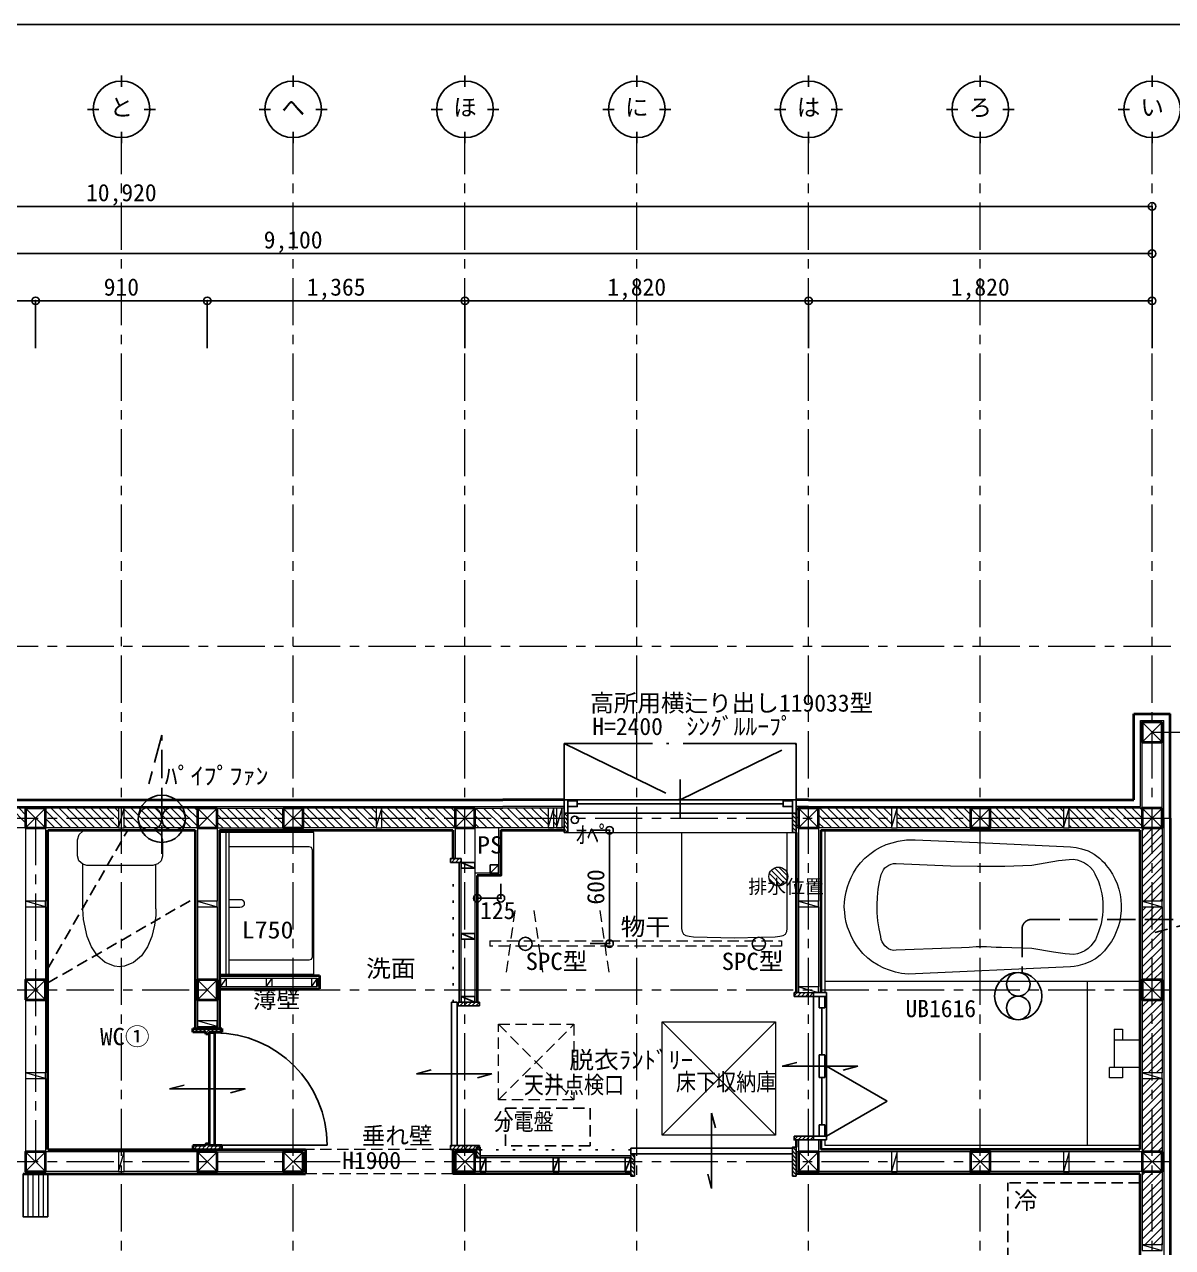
# Model space of a CAD drawing. Units: millimetres at full size, sheet at 1:50. Extents: x -21826 to 54909, y -26252 to 22610.
# Drawn here: x -665 to 5417, y 16132 to 22610 of the extents above; entities that cross this region are included whole.
import ezdxf
from ezdxf.enums import TextEntityAlignment as Align

# ---------------------------------------------------------------- set-up
doc = ezdxf.new("R2010")
doc.units = ezdxf.units.MM
doc.header["$LTSCALE"] = 50
doc.header["$PDMODE"] = 32
doc.header["$PDSIZE"] = 40
for name, pattern in [('CHAIN1', [8, 5, -1, 1, -1]), ('DASHED1', [1.8, 1.2, -0.6]), ('DASHED3', [4, 3, -1]), ('DOTTED', [1.75, 0.25, -1.5]), ('LONG_DASHED_DOTTED', [15.25, 12, -1.5, 0.25, -1.5])]:
    doc.linetypes.add(name, pattern=pattern)
for name, color, linetype, lineweight in [('3-1_通り芯・通り番号', 7, 'Continuous', 25), ('3-2_柱(黄)', 4, 'Continuous', 9), ('3-3_仕上線(黄)', 3, 'Continuous', 40), ('3-4_下地・間柱(水色)', 4, 'Continuous', 9), ('3-5_サッシ・室内建具', 7, 'Continuous', 25), ('3-6_住宅設備・造作', 4, 'Continuous', 9), ('3-7_家具点線', 7, 'DASHED1', 25), ('3-8_ハッチング', 4, 'Continuous', 9), ('3-9_建築設備', 5, 'Continuous', 25), ('3-A_文字', 7, 'Continuous', 25), ('3-B_特記事項', 6, 'Continuous', 25), ('3-F_寸法・方位', 7, 'Continuous', 25), ('F-F_図面枠（共通）', 7, 'Continuous', 25)]:
    doc.layers.add(name, color=color, linetype=linetype, lineweight=lineweight)
doc.styles.add('ＭＳ ゴシック', font='')
doc.styles.get('ＭＳ ゴシック').set_extended_font_data('MS Gothic')

msp = doc.modelspace()

# ---------------------------------------------------------------- linework, layer by layer
at = {"layer": '3-1_通り芯・通り番号'}
for p, q in [((-151.26, 22340.74), (-151.26, 22280.74)), ((758.74, 22340.74), (758.74, 22280.74)), ((1668.74, 22340.74), (1668.74, 22280.74)), ((2578.74, 22340.74), (2578.74, 22280.74)), ((3488.74, 22340.74), (3488.74, 22280.74)), ((4398.74, 22340.74), (4398.74, 22280.74)), ((5308.74, 22340.74), (5308.74, 22280.74)), ((-331.26, 22160.74), (-271.26, 22160.74)), ((-31.26, 22160.74), (28.74, 22160.74)), ((578.74, 22160.74), (638.74, 22160.74)), ((878.74, 22160.74), (938.74, 22160.74)), ((1488.74, 22160.74), (1548.74, 22160.74)), ((1788.74, 22160.74), (1848.74, 22160.74)), ((2398.74, 22160.74), (2458.74, 22160.74)), ((2698.74, 22160.74), (2758.74, 22160.74)), ((3308.74, 22160.74), (3368.74, 22160.74)), ((3608.74, 22160.74), (3668.74, 22160.74)), ((4218.74, 22160.74), (4278.74, 22160.74)), ((4518.74, 22160.74), (4578.74, 22160.74)), ((5128.74, 22160.74), (5188.74, 22160.74)), ((-151.26, 22040.74), (-151.26, 21980.74)), ((758.74, 22040.74), (758.74, 21980.74)), ((1668.74, 22040.74), (1668.74, 21980.74)), ((2578.74, 22040.74), (2578.74, 21980.74)), ((3488.74, 22040.74), (3488.74, 21980.74)), ((4398.74, 22040.74), (4398.74, 21980.74)), ((5308.74, 22040.74), (5308.74, 21980.74))]:
    msp.add_line(p, q, dxfattribs=at)
at = {"layer": '3-1_通り芯・通り番号', "color": 1, "linetype": 'CHAIN1', "lineweight": 18}
for p, q in [((-151.26, 10217.22), (-151.26, 22010.74)), ((758.74, 10217.22), (758.74, 22010.74)), ((1668.74, 10217.22), (1668.74, 22010.74)), ((2578.74, 10217.22), (2578.74, 22010.74)), ((3488.74, 10217.22), (3488.74, 22010.74)), ((4398.74, 10217.22), (4398.74, 22010.74)), ((5308.74, 10217.22), (5308.74, 22010.74)), ((-7242.18, 19317.22), (7013.44, 19317.22)), ((5308.74, 18862.22), (6392.61, 18862.22)), ((-7242.18, 18407.22), (7013.44, 18407.22)), ((-606.26, 18407.22), (-606.26, 16587.22)), ((-7242.18, 17497.22), (7013.44, 17497.22)), ((-7242.18, 16587.22), (7013.44, 16587.22))]:
    msp.add_line(p, q, dxfattribs=at)
at = {"layer": '3-1_通り芯・通り番号'}
for centre in [(-151.26, 22160.74), (758.74, 22160.74), (1668.74, 22160.74), (2578.74, 22160.74), (3488.74, 22160.74), (4398.74, 22160.74), (5308.74, 22160.74)]:
    msp.add_circle(centre, 150, dxfattribs=at)
at = {"layer": '3-2_柱(黄)'}
for p, q in [((5361.24, 18914.72), (5256.24, 18809.72)), ((5361.24, 18809.72), (5256.24, 18914.72)), ((-553.76, 18459.72), (-658.76, 18354.72)), ((-553.76, 18354.72), (-658.76, 18459.72)), ((356.24, 18459.72), (251.24, 18354.72)), ((356.24, 18354.72), (251.24, 18459.72)), ((706.24, 18459.72), (811.24, 18354.72)), ((811.24, 18459.72), (706.24, 18354.72)), ((1721.24, 18354.72), (1616.24, 18459.72)), ((1721.24, 18459.72), (1616.24, 18354.72)), ((3541.24, 18354.72), (3436.24, 18459.72)), ((3541.24, 18459.72), (3436.24, 18354.72)), ((4451.24, 18459.72), (4346.24, 18354.72)), ((4346.24, 18459.72), (4451.24, 18354.72)), ((5361.24, 18459.72), (5256.24, 18354.72)), ((5361.24, 18354.72), (5256.24, 18459.72)), ((-658.76, 17444.72), (-553.76, 17549.72)), ((-658.76, 17549.72), (-553.76, 17444.72)), ((356.24, 17549.72), (251.24, 17444.72)), ((356.24, 17444.72), (251.24, 17549.72)), ((5361.24, 17444.72), (5256.24, 17549.72)), ((5361.24, 17549.72), (5256.24, 17444.72)), ((-553.76, 16639.72), (-658.76, 16534.72)), ((-553.76, 16534.72), (-658.76, 16639.72)), ((356.24, 16534.72), (251.24, 16639.72)), ((356.24, 16639.72), (251.24, 16534.72)), ((811.24, 16534.72), (706.24, 16639.72)), ((811.24, 16639.72), (706.24, 16534.72)), ((1721.24, 16534.72), (1616.24, 16639.72)), ((1721.24, 16639.72), (1616.24, 16534.72)), ((3541.24, 16639.72), (3436.24, 16534.72)), ((3541.24, 16534.72), (3436.24, 16639.72)), ((4451.24, 16534.72), (4346.24, 16639.72)), ((4346.24, 16534.72), (4451.24, 16639.72)), ((5361.24, 16534.72), (5256.24, 16639.72)), ((5361.24, 16639.72), (5256.24, 16534.72))]:
    msp.add_line(p, q, dxfattribs=at)
at = {"layer": '3-2_柱(黄)', "color": 3, "lineweight": 40}
for points in [[(5361.24, 18914.72), (5256.24, 18914.72), (5256.24, 18809.72), (5361.24, 18809.72)], [(-553.76, 18459.72), (-658.76, 18459.72), (-658.76, 18354.72), (-553.76, 18354.72)], [(356.24, 18459.72), (251.24, 18459.72), (251.24, 18354.72), (356.24, 18354.72)], [(706.24, 18459.72), (706.24, 18354.72), (811.24, 18354.72), (811.24, 18459.72)], [(1721.24, 18459.72), (1616.24, 18459.72), (1616.24, 18354.72), (1721.24, 18354.72)], [(3541.24, 18459.72), (3436.24, 18459.72), (3436.24, 18354.72), (3541.24, 18354.72)], [(4346.24, 18459.72), (4346.24, 18354.72), (4451.24, 18354.72), (4451.24, 18459.72)], [(5361.24, 18459.72), (5256.24, 18459.72), (5256.24, 18354.72), (5361.24, 18354.72)], [(-658.76, 17444.72), (-553.76, 17444.72), (-553.76, 17549.72), (-658.76, 17549.72)], [(356.24, 17549.72), (251.24, 17549.72), (251.24, 17444.72), (356.24, 17444.72)], [(5361.24, 17549.72), (5256.24, 17549.72), (5256.24, 17444.72), (5361.24, 17444.72)], [(-553.76, 16639.72), (-658.76, 16639.72), (-658.76, 16534.72), (-553.76, 16534.72)], [(356.24, 16639.72), (251.24, 16639.72), (251.24, 16534.72), (356.24, 16534.72)], [(811.24, 16639.72), (706.24, 16639.72), (706.24, 16534.72), (811.24, 16534.72)], [(1721.24, 16639.72), (1616.24, 16639.72), (1616.24, 16534.72), (1721.24, 16534.72)], [(3541.24, 16639.72), (3436.24, 16639.72), (3436.24, 16534.72), (3541.24, 16534.72)], [(4451.24, 16534.72), (4451.24, 16639.72), (4346.24, 16639.72), (4346.24, 16534.72)], [(5361.24, 16639.72), (5256.24, 16639.72), (5256.24, 16534.72), (5361.24, 16534.72)]]:
    msp.add_lwpolyline(points, close=True, dxfattribs=at)
at = {"layer": '3-3_仕上線(黄)'}
for p, q in [((5212.24, 18503.72), (5212.24, 18958.72)), ((5212.24, 18958.72), (5405.24, 18958.72)), ((5405.24, 18407.22), (5405.24, 18958.72)), ((-1516.26, 18503.72), (-606.26, 18503.72)), ((-606.26, 18503.72), (303.74, 18503.72)), ((303.74, 18503.72), (758.74, 18503.72)), ((758.74, 18503.72), (1668.74, 18503.72)), ((1668.74, 18503.72), (1868.74, 18503.72)), ((2193.74, 18503.72), (1868.74, 18503.72)), ((3488.74, 18503.72), (3423.74, 18503.72)), ((3488.74, 18503.72), (4398.74, 18503.72)), ((4398.74, 18503.72), (5212.24, 18503.72)), ((5405.24, 18407.22), (5405.24, 17497.22)), ((-541.26, 17497.22), (-541.26, 18342.22)), ((-541.26, 18342.22), (238.74, 18342.22)), ((238.74, 18342.22), (238.74, 17497.22)), ((368.74, 18342.22), (758.74, 18342.22)), ((368.74, 18342.22), (368.74, 17292.22)), ((758.74, 18342.22), (1603.74, 18342.22)), ((1603.74, 18342.22), (1603.74, 18207.22)), ((1858.74, 18342.22), (2193.74, 18342.22)), ((3553.74, 18342.22), (3553.74, 17482.22)), ((3553.74, 18342.22), (4398.74, 18342.22)), ((4398.74, 18342.22), (5243.74, 18342.22)), ((5243.74, 18342.22), (5243.74, 17497.22)), ((3423.74, 18330.22), (3423.74, 17482.22)), ((1603.74, 18247.22), (1603.74, 18192.32)), ((1733.74, 18102.22), (1733.74, 17432.22)), ((368.74, 17572.22), (898.74, 17572.22)), ((886.24, 17559.72), (886.24, 17514.72)), ((898.74, 17572.22), (898.74, 17502.22)), ((-541.26, 16652.22), (-541.26, 17497.22)), ((238.74, 17497.22), (238.74, 17292.22)), ((368.74, 17502.22), (898.74, 17502.22)), ((5243.74, 17497.22), (5243.74, 16652.22)), ((5405.24, 17497.22), (5405.24, 16587.22)), ((-541.26, 16652.22), (226.74, 16652.22)), ((380.74, 16652.22), (823.74, 16652.22)), ((823.74, 16652.22), (823.74, 16522.22)), ((1603.74, 16652.22), (1603.74, 16522.22)), ((1733.74, 16672.32), (1733.74, 16672.22)), ((3423.74, 16702.22), (3423.74, 16664.22)), ((3553.74, 16702.22), (3553.74, 16652.22)), ((4398.74, 16652.22), (3553.74, 16652.22)), ((5243.74, 16652.22), (4398.74, 16652.22)), ((5405.24, 16587.22), (5405.24, 15677.22)), ((-671.26, 16522.22), (303.74, 16522.22)), ((303.74, 16522.22), (823.74, 16522.22)), ((2546.74, 16522.22), (1603.74, 16522.22)), ((3488.74, 16522.22), (3423.74, 16522.22)), ((4398.74, 16522.22), (3488.74, 16522.22)), ((5243.74, 16522.22), (4398.74, 16522.22)), ((5243.74, 16522.22), (5243.74, 15677.22))]:
    msp.add_line(p, q, dxfattribs=at)
msp.add_lwpolyline([(1858.74, 18342.22), (1858.74, 18102.22), (1733.74, 18102.22)], dxfattribs=at)
at = {"layer": '3-4_下地・間柱(水色)'}
for p, q in [((5247.24, 18468.72), (5247.24, 18923.72)), ((5247.24, 18923.72), (5370.24, 18923.72)), ((5370.24, 18407.22), (5370.24, 18923.72)), ((5256.24, 18459.72), (5256.24, 18809.72)), ((5361.24, 18459.72), (5361.24, 18809.72)), ((-1516.26, 18468.72), (-606.26, 18468.72)), ((-606.26, 18468.72), (303.74, 18468.72)), ((303.74, 18468.72), (758.74, 18468.72)), ((758.74, 18468.72), (1668.74, 18468.72)), ((1668.74, 18468.72), (1868.74, 18468.72)), ((2193.74, 18468.72), (1868.74, 18468.72)), ((3488.74, 18468.72), (3423.74, 18468.72)), ((3488.74, 18468.72), (4398.74, 18468.72)), ((4398.74, 18468.72), (5247.24, 18468.72)), ((-658.76, 18459.72), (-1046.26, 18459.72)), ((-166.26, 18459.72), (-553.76, 18459.72)), ((-166.26, 18354.72), (-136.26, 18459.72)), ((251.24, 18459.72), (-136.26, 18459.72)), ((356.24, 18459.72), (706.24, 18459.72)), ((1198.74, 18459.72), (811.24, 18459.72)), ((1198.74, 18354.72), (1228.74, 18459.72)), ((1616.24, 18459.72), (1228.74, 18459.72)), ((1721.24, 18459.72), (1868.74, 18459.72)), ((2193.74, 18459.72), (1868.74, 18459.72)), ((2108.74, 18354.72), (2138.74, 18459.72)), ((2154.24, 18354.72), (2184.24, 18459.72)), ((3436.24, 18459.72), (3423.74, 18459.72)), ((3928.74, 18459.72), (3541.24, 18459.72)), ((3928.74, 18354.72), (3958.74, 18459.72)), ((4346.24, 18459.72), (3958.74, 18459.72)), ((4838.74, 18459.72), (4451.24, 18459.72)), ((4838.74, 18354.72), (4868.74, 18459.72)), ((5256.24, 18459.72), (4868.74, 18459.72)), ((5370.24, 18407.22), (5370.24, 17497.22)), ((-658.76, 18354.72), (-1046.26, 18354.72)), ((-658.76, 18354.72), (-658.76, 17967.22)), ((-553.76, 18354.72), (-553.76, 17967.22)), ((-166.26, 18354.72), (-553.76, 18354.72)), ((251.24, 18354.72), (-136.26, 18354.72)), ((251.24, 18354.72), (251.24, 17967.22)), ((356.24, 18354.72), (356.24, 17967.22)), ((356.24, 18354.72), (706.24, 18354.72)), ((1198.74, 18354.72), (811.24, 18354.72)), ((1616.24, 18354.72), (1228.74, 18354.72)), ((1616.24, 18354.72), (1616.24, 18192.22)), ((1721.24, 18354.72), (1721.24, 18172.22)), ((2053.74, 18354.72), (1721.24, 18354.72)), ((3436.24, 18354.72), (3423.74, 18354.72)), ((3436.24, 18354.72), (3436.24, 17967.22)), ((3541.24, 18354.72), (3541.24, 17967.22)), ((3928.74, 18354.72), (3541.24, 18354.72)), ((4346.24, 18354.72), (3958.74, 18354.72)), ((4838.74, 18354.72), (4451.24, 18354.72)), ((5256.24, 18354.72), (4868.74, 18354.72)), ((5256.24, 18354.72), (5256.24, 17967.22)), ((5361.24, 18354.72), (5361.24, 17967.22)), ((1616.24, 18194.72), (1616.24, 18192.32)), ((1647.74, 17432.22), (1647.74, 18172.22)), ((1721.24, 18142.22), (1721.24, 17794.72)), ((1846.24, 18159.72), (1801.24, 18114.72)), ((3374.14, 18076.27), (3307.72, 18142.69)), ((3378.73, 18099.96), (3331.42, 18147.28)), ((3316.73, 18048.82), (3280.28, 18085.28)), ((3344.1, 18049.74), (3281.2, 18112.64)), ((3362.09, 18060.04), (3291.49, 18130.63)), ((-553.76, 17937.22), (-658.76, 17967.22)), ((251.24, 17967.22), (356.24, 17937.22)), ((3436.24, 17967.22), (3541.24, 17937.22)), ((5256.24, 17967.22), (5361.24, 17937.22)), ((-658.76, 17937.22), (-658.76, 17549.72)), ((-553.76, 17937.22), (-553.76, 17549.72)), ((251.24, 17937.22), (251.24, 17549.72)), ((356.24, 17937.22), (356.24, 17549.72)), ((3436.24, 17937.22), (3436.24, 17512.22)), ((3541.24, 17937.22), (3541.24, 17512.22)), ((5256.24, 17937.22), (5256.24, 17549.72)), ((5361.24, 17937.22), (5361.24, 17549.72)), ((1721.24, 17764.72), (1721.24, 17462.22)), ((368.74, 17559.72), (886.24, 17559.72)), ((373.09, 17559.72), (373.09, 17514.72)), ((403.09, 17559.72), (373.09, 17514.72)), ((403.09, 17559.72), (403.09, 17514.72)), ((615.69, 17559.72), (615.69, 17514.72)), ((645.69, 17559.72), (615.69, 17514.72)), ((645.69, 17559.72), (645.69, 17514.72)), ((856.24, 17559.72), (856.24, 17514.72)), ((886.24, 17559.72), (856.24, 17514.72)), ((368.74, 17514.72), (886.24, 17514.72)), ((3436.24, 17512.22), (3541.24, 17482.22)), ((5370.24, 17497.22), (5370.24, 16587.22)), ((-658.76, 17444.72), (-658.76, 17057.22)), ((-553.76, 17444.72), (-553.76, 17057.22)), ((251.24, 17444.72), (251.24, 17292.22)), ((356.24, 17444.72), (356.24, 17292.22)), ((5256.24, 17444.72), (5256.24, 17057.22)), ((5361.24, 17444.72), (5361.24, 17057.22)), ((356.24, 17302.22), (251.24, 17332.22)), ((-553.76, 17027.22), (-658.76, 17057.22)), ((5256.24, 17057.22), (5361.24, 17027.22)), ((-658.76, 17027.22), (-658.76, 16639.72)), ((-553.76, 17027.22), (-553.76, 16639.72)), ((5256.24, 17027.22), (5256.24, 16639.72)), ((5361.24, 17027.22), (5361.24, 16639.72)), ((1616.24, 16652.22), (1616.24, 16639.72)), ((1721.24, 16672.32), (1721.24, 16672.22)), ((1721.24, 16652.22), (1721.24, 16639.72)), ((3436.24, 16702.22), (3436.24, 16639.72)), ((3541.24, 16702.22), (3541.24, 16639.72)), ((-166.26, 16639.72), (-553.76, 16639.72)), ((-166.26, 16534.72), (-136.26, 16639.72)), ((251.24, 16639.72), (-136.26, 16639.72)), ((356.24, 16639.72), (706.24, 16639.72)), ((1729.64, 16639.72), (1721.24, 16639.72)), ((2546.74, 16608.22), (1749.74, 16608.22)), ((3436.24, 16639.72), (3423.74, 16639.72)), ((3928.74, 16639.72), (3541.24, 16639.72)), ((3958.74, 16639.72), (3928.74, 16534.72)), ((4346.24, 16639.72), (3958.74, 16639.72)), ((4838.74, 16639.72), (4451.24, 16639.72)), ((4868.74, 16639.72), (4838.74, 16534.72)), ((5256.24, 16639.72), (4868.74, 16639.72)), ((5370.24, 16587.22), (5370.24, 15677.22)), ((-166.26, 16534.72), (-553.76, 16534.72)), ((-541.26, 16294.72), (-541.26, 16522.22)), ((251.24, 16534.72), (-136.26, 16534.72)), ((356.24, 16534.72), (706.24, 16534.72)), ((1749.74, 16534.72), (1721.24, 16534.72)), ((2135.74, 16534.72), (1779.74, 16534.72)), ((2516.74, 16534.72), (2165.74, 16534.72)), ((3436.24, 16534.72), (3423.74, 16534.72)), ((3928.74, 16534.72), (3541.24, 16534.72)), ((4346.24, 16534.72), (3958.74, 16534.72)), ((4838.74, 16534.72), (4451.24, 16534.72)), ((5256.24, 16534.72), (4868.74, 16534.72)), ((5256.24, 16534.72), (5256.24, 16147.22)), ((5361.24, 16534.72), (5361.24, 16147.22)), ((5256.24, 16147.22), (5361.24, 16117.22))]:
    msp.add_line(p, q, dxfattribs=at)
at = {"layer": '3-4_下地・間柱(水色)', "color": 2}
for p, q in [((251.24, 16672.32), (251.24, 16672.22)), ((356.24, 16672.32), (356.24, 16672.22))]:
    msp.add_line(p, q, dxfattribs=at)
at = {"layer": '3-4_下地・間柱(水色)', "linetype": 'DASHED1'}
for p, q in [((1591.74, 16652.22), (823.74, 16652.22)), ((1603.74, 16522.22), (823.74, 16522.22))]:
    msp.add_line(p, q, dxfattribs=at)
at = {"layer": '3-4_下地・間柱(水色)'}
for points in [[(-166.26, 18459.72), (-166.26, 18354.72), (-136.26, 18354.72), (-136.26, 18459.72)], [(1198.74, 18459.72), (1198.74, 18354.72), (1228.74, 18354.72), (1228.74, 18459.72)], [(2108.74, 18459.72), (2108.74, 18354.72), (2138.74, 18354.72), (2138.74, 18459.72)], [(2154.24, 18459.72), (2154.24, 18354.72), (2184.24, 18354.72), (2184.24, 18459.72)], [(3928.74, 18459.72), (3928.74, 18354.72), (3958.74, 18354.72), (3958.74, 18459.72)], [(4838.74, 18459.72), (4838.74, 18354.72), (4868.74, 18354.72), (4868.74, 18459.72)], [(-658.76, 17937.22), (-553.76, 17937.22), (-553.76, 17967.22), (-658.76, 17967.22)], [(356.24, 17967.22), (251.24, 17967.22), (251.24, 17937.22), (356.24, 17937.22)], [(3541.24, 17967.22), (3436.24, 17967.22), (3436.24, 17937.22), (3541.24, 17937.22)], [(5361.24, 17967.22), (5256.24, 17967.22), (5256.24, 17937.22), (5361.24, 17937.22)], [(3541.24, 17512.22), (3436.24, 17512.22), (3436.24, 17482.22), (3541.24, 17482.22)], [(251.24, 17302.22), (356.24, 17302.22), (356.24, 17332.22), (251.24, 17332.22)], [(-658.76, 17027.22), (-553.76, 17027.22), (-553.76, 17057.22), (-658.76, 17057.22)], [(5361.24, 17057.22), (5256.24, 17057.22), (5256.24, 17027.22), (5361.24, 17027.22)], [(-166.26, 16639.72), (-166.26, 16534.72), (-136.26, 16534.72), (-136.26, 16639.72)], [(3958.74, 16534.72), (3958.74, 16639.72), (3928.74, 16639.72), (3928.74, 16534.72)], [(4868.74, 16534.72), (4868.74, 16639.72), (4838.74, 16639.72), (4838.74, 16534.72)], [(5361.24, 16147.22), (5256.24, 16147.22), (5256.24, 16117.22), (5361.24, 16117.22)]]:
    msp.add_lwpolyline(points, close=True, dxfattribs=at)
msp.add_circle((3328.8, 18097.35), 50, dxfattribs=at)
at = {"layer": '3-5_サッシ・室内建具', "linetype": 'LONG_DASHED_DOTTED'}
for p, q in [((2193.74, 18802.62), (2193.74, 18502.72)), ((3423.74, 18802.62), (2193.74, 18802.62)), ((3423.74, 18802.62), (3423.74, 18503.72)), ((2808.79, 18611.15), (2808.79, 18403.33))]:
    msp.add_line(p, q, dxfattribs=at)
at = {"layer": '3-5_サッシ・室内建具'}
for p, q in [((2193.74, 18503.72), (2193.74, 18494.72)), ((2213.74, 18502.72), (2193.74, 18502.72)), ((2193.74, 18330.22), (2193.74, 18502.72)), ((2193.74, 18502.72), (3403.74, 18502.72)), ((2213.74, 18330.22), (2213.74, 18502.72)), ((2263.74, 18482.72), (3353.74, 18482.72)), ((3353.74, 18497.72), (3403.74, 18497.72)), ((3403.74, 18502.72), (3423.74, 18502.72)), ((3403.74, 18330.22), (3403.74, 18502.72)), ((3423.74, 18503.72), (3423.74, 18494.72)), ((3423.74, 18503.72), (3423.74, 18432.72)), ((3423.74, 18330.22), (3423.74, 18502.72)), ((2213.74, 18432.72), (2193.74, 18432.72)), ((2193.74, 18432.72), (3403.74, 18432.72)), ((2193.74, 18412.73), (2213.74, 18392.73)), ((2194.96, 18432.72), (2213.74, 18413.94)), ((3403.74, 18432.72), (3423.74, 18432.72)), ((3423.74, 18432.72), (3403.74, 18432.72)), ((3403.74, 18432.72), (3403.74, 18342.22)), ((3403.74, 18420.38), (3423.74, 18400.38)), ((3403.74, 18399.16), (3423.74, 18379.16)), ((3412.61, 18432.72), (3423.74, 18421.59)), ((2193.74, 18391.52), (2213.74, 18371.52)), ((2193.74, 18370.3), (2213.74, 18350.3)), ((2193.74, 18349.09), (2212.61, 18330.22)), ((3403.74, 18377.95), (3423.74, 18357.95)), ((3403.74, 18356.74), (3423.74, 18336.74)), ((3403.74, 18335.52), (3409.04, 18330.22)), ((2193.74, 18330.22), (2213.74, 18330.22)), ((3403.74, 18330.22), (3423.74, 18330.22)), ((1591.74, 18187.97), (1595.99, 18192.22)), ((1597.2, 18172.22), (1617.2, 18192.22)), ((1618.42, 18172.22), (1638.42, 18192.22)), ((1637.74, 17432.22), (1637.74, 18172.22)), ((1639.63, 18172.22), (1647.74, 18180.33)), ((1647.74, 18172.22), (1647.74, 18142.22)), ((1721.24, 18172.22), (1647.74, 18172.22)), ((1647.74, 18172.22), (1721.24, 18142.22)), ((1647.74, 18142.22), (1721.24, 18142.22)), ((1721.24, 18142.22), (1721.24, 18172.22)), ((1721.24, 17794.72), (1647.74, 17794.72)), ((1647.74, 17794.72), (1721.24, 17764.72)), ((1721.24, 17764.72), (1721.24, 17794.72)), ((1596.74, 17432.22), (1626.74, 17432.22)), ((1596.74, 16672.22), (1596.74, 17432.22)), ((1626.74, 17432.22), (1626.74, 16672.22)), ((1745.74, 17432.22), (1631.74, 17432.22)), ((1631.74, 17424.3), (1639.66, 17432.22)), ((1640.88, 17412.22), (1660.88, 17432.22)), ((1647.74, 17462.22), (1721.24, 17432.22)), ((1662.09, 17412.22), (1682.09, 17432.22)), ((1683.3, 17412.22), (1703.3, 17432.22)), ((1704.52, 17412.22), (1724.52, 17432.22)), ((1725.73, 17412.22), (1745.73, 17432.22)), ((1745.74, 17412.22), (1745.74, 17432.22)), ((3411.74, 17462.22), (3411.74, 17482.22)), ((3411.74, 17482.22), (3436.24, 17482.22)), ((3411.74, 17465.81), (3428.16, 17482.22)), ((3584.24, 17462.22), (3411.74, 17462.22)), ((3429.37, 17462.22), (3449.37, 17482.22)), ((3450.58, 17462.22), (3470.58, 17482.22)), ((3471.8, 17462.22), (3491.8, 17482.22)), ((3493.01, 17462.22), (3513.01, 17482.22)), ((3514.22, 17462.22), (3514.24, 17462.24)), ((3514.24, 17482.22), (3514.24, 17462.22)), ((3514.24, 16722.22), (3514.24, 17462.22)), ((3553.74, 17482.22), (3541.24, 17482.22)), ((3541.24, 17482.22), (3584.24, 17482.22)), ((3544.24, 17402.22), (3544.24, 17462.22)), ((3574.24, 17462.22), (3574.24, 17402.22)), ((3584.24, 17462.22), (3584.24, 17482.22)), ((3584.24, 16722.22), (3584.24, 17462.22)), ((3574.24, 17402.22), (3544.24, 17402.22)), ((3559.24, 17152.22), (3559.24, 17402.22)), ((3349.24, 17092.22), (3426.52, 17112.93)), ((3544.24, 17032.22), (3544.24, 17152.22)), ((3544.24, 17152.22), (3574.24, 17152.22)), ((3574.24, 17152.22), (3574.24, 17032.22)), ((1411.74, 17052.22), (1489.02, 17072.93)), ((1411.74, 17052.22), (1811.74, 17052.22)), ((1811.74, 17052.22), (1734.47, 17031.52)), ((3749.24, 17092.22), (3349.24, 17092.22)), ((3544.24, 17092.22), (3574.24, 17092.22)), ((3584.34, 17092.22), (3904.77, 16907.22)), ((3749.24, 17092.22), (3671.97, 17071.52)), ((103.74, 16972.22), (181.02, 16992.93)), ((3574.24, 17032.22), (3544.24, 17032.22)), ((3559.24, 16782.22), (3559.24, 17032.22)), ((2975.24, 16844.22), (2975.24, 16444.22)), ((2975.24, 16844.22), (2995.95, 16766.95)), ((3584.34, 16722.22), (3904.77, 16907.22)), ((3544.24, 16722.22), (3544.24, 16782.22)), ((3411.74, 16722.22), (3584.24, 16722.22)), ((3411.83, 16702.22), (3431.83, 16722.22)), ((3433.05, 16702.22), (3453.05, 16722.22)), ((3454.26, 16702.22), (3474.26, 16722.22)), ((3475.47, 16702.22), (3495.47, 16722.22)), ((3496.69, 16702.22), (3514.24, 16719.78)), ((3514.24, 16722.22), (3514.24, 16702.22)), ((3584.24, 16722.22), (3584.24, 16702.22)), ((344.24, 16675.22), (938.24, 16675.22)), ((1591.74, 16663.05), (1600.91, 16672.22)), ((1602.13, 16652.22), (1622.13, 16672.22)), ((1623.34, 16652.22), (1643.34, 16672.22)), ((1644.55, 16652.22), (1664.55, 16672.22)), ((1665.77, 16652.22), (1685.77, 16672.22)), ((1686.98, 16652.22), (1706.98, 16672.22)), ((1708.19, 16652.22), (1728.19, 16672.22)), ((1729.41, 16652.22), (1745.74, 16668.56)), ((1749.74, 16664.22), (1729.74, 16664.22)), ((1749.74, 16643.32), (1729.74, 16663.32)), ((1745.74, 16652.22), (1745.74, 16672.22)), ((2546.74, 16659.22), (2546.74, 16629.22)), ((3403.74, 16659.22), (2546.74, 16659.22)), ((3423.74, 16645.17), (3404.69, 16664.22)), ((3423.74, 16664.22), (3423.74, 16510.22)), ((3553.74, 16702.22), (3541.24, 16702.22)), ((1749.74, 16622.11), (1729.74, 16642.11)), ((1742.42, 16608.22), (1729.74, 16620.9)), ((2546.74, 16618.22), (1749.74, 16618.22)), ((1749.74, 16608.22), (1779.74, 16608.22)), ((1749.74, 16534.72), (1749.74, 16608.22)), ((1779.74, 16608.22), (1749.74, 16534.72)), ((1779.74, 16608.22), (1779.74, 16534.72)), ((2135.74, 16608.22), (2165.74, 16608.22)), ((2135.74, 16534.72), (2135.74, 16608.22)), ((2165.74, 16608.22), (2135.74, 16534.72)), ((2165.74, 16608.22), (2165.74, 16534.72)), ((2546.74, 16608.22), (2516.74, 16534.72)), ((2546.74, 16629.22), (3403.74, 16629.22)), ((2546.74, 16510.22), (2546.74, 16624.22)), ((2566.74, 16590), (2546.74, 16610)), ((2566.74, 16568.78), (2546.74, 16588.78)), ((2566.74, 16611.21), (2553.73, 16624.22)), ((3423.74, 16623.95), (3403.74, 16643.95)), ((3423.74, 16602.74), (3403.74, 16622.74)), ((3423.74, 16581.53), (3403.74, 16601.53)), ((1779.74, 16534.72), (1749.74, 16534.72)), ((2165.74, 16534.72), (2135.74, 16534.72)), ((2566.74, 16547.57), (2546.74, 16567.57)), ((2566.74, 16526.36), (2546.74, 16546.36)), ((2561.66, 16510.22), (2546.74, 16525.15)), ((2975.24, 16444.22), (2954.54, 16521.5)), ((3423.74, 16560.31), (3403.74, 16580.31)), ((3423.74, 16539.1), (3403.74, 16559.1)), ((3423.74, 16517.89), (3403.74, 16537.89)), ((2566.74, 16510.22), (2546.74, 16510.22)), ((3410.19, 16510.22), (3403.74, 16516.67)), ((3423.74, 16510.22), (3403.74, 16510.22))]:
    msp.add_line(p, q, dxfattribs=at)
at = {"layer": '3-5_サッシ・室内建具', "color": 4, "lineweight": 9}
for p, q in [((2213.74, 18330.22), (3423.74, 18330.22)), ((226.74, 17283.97), (234.99, 17292.22)), ((236.2, 17272.22), (256.2, 17292.22)), ((257.42, 17272.22), (277.42, 17292.22)), ((278.63, 17272.22), (298.63, 17292.22)), ((296.24, 17268.62), (319.84, 17292.22)), ((311.06, 17262.22), (311.24, 17262.41)), ((321.06, 17272.22), (341.06, 17292.22)), ((342.27, 17272.22), (362.27, 17292.22)), ((363.48, 17272.22), (380.74, 17289.48)), ((226.74, 16668.79), (230.17, 16672.22)), ((231.39, 16652.22), (251.39, 16672.22)), ((252.6, 16652.22), (272.6, 16672.22)), ((273.81, 16652.22), (293.81, 16672.22)), ((295.03, 16652.22), (315.03, 16672.22)), ((296.24, 16674.65), (303.81, 16682.22)), ((316.24, 16652.22), (336.24, 16672.22)), ((337.45, 16652.22), (357.45, 16672.22)), ((358.67, 16652.22), (378.67, 16672.22)), ((379.88, 16652.22), (380.74, 16653.08))]:
    msp.add_line(p, q, dxfattribs=at)
at = {"layer": '3-5_サッシ・室内建具', "linetype": 'DOTTED'}
for p, q in [((1606.74, 17432.22), (1606.74, 18132.22)), ((2546.74, 16649.22), (1749.74, 16649.22))]:
    msp.add_line(p, q, dxfattribs=at)
at = {"layer": '3-5_サッシ・室内建具', "color": 3, "lineweight": 40}
for p, q in [((226.74, 17272.22), (226.74, 17292.22)), ((226.74, 17292.22), (380.74, 17292.22)), ((296.24, 17272.22), (226.74, 17272.22)), ((296.24, 17262.22), (296.24, 17272.22)), ((380.74, 17272.22), (311.24, 17272.22)), ((380.74, 17292.22), (380.74, 17272.22)), ((296.24, 16672.22), (226.74, 16672.22)), ((226.74, 16672.22), (226.74, 16652.22)), ((311.24, 16672.22), (311.24, 16682.22)), ((380.74, 16672.22), (311.24, 16672.22))]:
    msp.add_line(p, q, dxfattribs=at)
at = {"layer": '3-5_サッシ・室内建具', "color": 2, "lineweight": 9}
msp.add_line((314.24, 16675.22), (314.24, 17269.22), dxfattribs=at)
at = {"layer": '3-5_サッシ・室内建具', "linetype": 'LONG_DASHED_DOTTED'}
msp.add_lwpolyline([(2193.74, 18802.62), (2808.79, 18502.72), (3423.74, 18802.62)], dxfattribs=at)
at = {"layer": '3-5_サッシ・室内建具'}
for points in [[(2193.74, 18503.72), (2193.74, 18432.72), (2213.74, 18432.72), (2213.74, 18342.22)], [(2213.74, 18497.72), (2263.74, 18497.72), (2263.74, 18467.72), (2213.74, 18467.72)], [(3403.74, 18467.72), (3353.74, 18467.72), (3353.74, 18497.72)], [(1647.74, 17794.72), (1647.74, 17764.72), (1721.24, 17764.72)], [(1631.74, 17432.22), (1631.74, 17412.22), (1745.74, 17412.22)], [(1647.74, 17432.22), (1721.24, 17432.22), (1721.24, 17462.22)], [(1721.24, 17462.22), (1647.74, 17462.22), (1647.74, 17432.22)], [(103.74, 16972.22), (503.74, 16972.22), (426.47, 16951.52)], [(3544.24, 16782.22), (3574.24, 16782.22), (3574.24, 16722.22)], [(3584.24, 16702.22), (3411.74, 16702.22), (3411.74, 16722.22)], [(1745.74, 16672.22), (1591.74, 16672.22), (1591.74, 16652.22), (1745.74, 16652.22)], [(1729.74, 16664.22), (1729.74, 16608.22), (1749.74, 16608.22), (1749.74, 16664.22)], [(3403.74, 16510.22), (3403.74, 16664.22), (3423.74, 16664.22)], [(2546.74, 16608.22), (2546.74, 16534.72), (2516.74, 16534.72)], [(2516.74, 16534.72), (2516.74, 16608.22), (2546.74, 16608.22)], [(2546.74, 16624.22), (2566.74, 16624.22), (2566.74, 16510.22)]]:
    msp.add_lwpolyline(points, dxfattribs=at)
msp.add_lwpolyline([(1591.74, 18172.22), (1591.74, 18192.22), (1647.74, 18192.22), (1647.74, 18172.22)], close=True, dxfattribs=at)
at = {"layer": '3-5_サッシ・室内建具', "color": 3, "lineweight": 40}
for points in [[(311.24, 17272.22), (311.24, 17262.22), (296.24, 17262.22)], [(226.74, 16652.22), (380.74, 16652.22), (380.74, 16672.22)], [(311.24, 16682.22), (296.24, 16682.22), (296.24, 16672.22)]]:
    msp.add_lwpolyline(points, dxfattribs=at)
msp.add_lwpolyline([(314.24, 16675.22), (344.24, 16675.22), (344.24, 17269.22), (314.24, 17269.22)], close=True, dxfattribs=at)
at = {"layer": '3-5_サッシ・室内建具'}
msp.add_arc((344.24, 16675.22), 594, 0, 90, dxfattribs=at)
at = {"layer": '3-6_住宅設備・造作'}
for p, q in [((3574.24, 18342.22), (3574.24, 17482.22)), ((402.81, 17579.99), (402.81, 18329.99)), ((419.97, 17579.99), (419.97, 18329.99)), ((31.22, 17926.22), (31.22, 18160.22)), ((31.22, 17926.22), (30.43, 17891.22)), ((3574.24, 17542.22), (5243.74, 17542.22)), ((4964.24, 17542.22), (4964.24, 16672.22)), ((2714.1, 17327.9), (3314.1, 16727.9)), ((2714.1, 16727.9), (3314.1, 17327.9)), ((2714.1, 17327.9), (3314.1, 17327.9)), ((2714.1, 16727.9), (2714.1, 17327.9)), ((5108.24, 17289.22), (5151.24, 17289.22)), ((5108.24, 17289.22), (5108.24, 17086.22)), ((5108.24, 17233.22), (5243.74, 17233.22)), ((5151.24, 17289.22), (5151.24, 17233.22)), ((5243.74, 17086.22), (5082.24, 17086.22)), ((5151.24, 17086.22), (5151.24, 17030.22)), ((3574.24, 16702.22), (3574.24, 16672.22)), ((5243.74, 16672.22), (3574.24, 16672.22))]:
    msp.add_line(p, q, dxfattribs=at)
at = {"layer": '3-6_住宅設備・造作', "linetype": 'DASHED1'}
for p, q in [((1933.24, 17917.22), (1883.24, 17567.22)), ((2033.24, 17917.22), (2083.24, 17567.22)), ((2383.24, 17917.22), (2433.24, 17567.22)), ((1799.84, 17756.22), (1799.84, 17728.22)), ((1799.84, 17756.22), (3346, 17756.22)), ((3346, 17756.22), (3346, 17728.22)), ((3346, 17728.22), (1799.84, 17728.22)), ((1846.04, 16914.5), (2246.04, 17314.5)), ((1846.04, 17314.5), (2246.04, 17314.5)), ((2246.04, 17314.5), (2246.04, 16914.5))]:
    msp.add_line(p, q, dxfattribs=at)
at = {"layer": '3-6_住宅設備・造作'}
for points in [[(19.43, 18342.22), (38.43, 18336.22), (57.43, 18319.22), (65.43, 18292.22), (65.43, 18205.22), (58.43, 18180.22), (42.43, 18164.22), (31.43, 18160.22), (15.43, 18156.22), (-334.57, 18156.22), (-355.57, 18162.22), (-376.57, 18180.22), (-383.57, 18206.22), (-383.57, 18292.22), (-374.57, 18320.22), (-355.57, 18337.22), (-333.57, 18342.22)], [(367.47, 17579.99), (867.47, 17579.99), (867.47, 18329.99), (367.47, 18329.99)], [(2815.61, 18330.22), (2815.97, 17822.32), (2818.98, 17805.32), (2825.99, 17792.33), (2839, 17784.34), (2856, 17781.35), (2880, 17778.37), (3096, 17772.52), (3236, 17776.62), (3312, 17778.68), (3336, 17781.69), (3354, 17784.71), (3365.99, 17792.71), (3373.98, 17805.72), (3375.97, 17822.72), (3375.61, 18330.22)], [(3687.13, 18016.51), (3695.13, 18042.51), (3703.13, 18067.51), (3714.13, 18092.51), (3727.13, 18116.51), (3741.13, 18139.51), (3743.13, 18142.51), (3764.13, 18169.51), (3787.13, 18194.51), (3813.13, 18216.51), (3841.13, 18236.51), (3870.13, 18252.51), (3900.13, 18266.51), (3932.13, 18276.51), (3964.13, 18284.51), (4008.13, 18291.51), (4054.13, 18292.51), (4260.13, 18282.51), (4465.13, 18273.51), (4877.13, 18254.51), (4906.13, 18251.51), (4935.13, 18244.51), (4969.13, 18232.51), (5001.13, 18215.51), (5030.13, 18194.51), (5043.13, 18182.51), (5056.13, 18169.51), (5066.13, 18156.51), (5083.13, 18134.51), (5098.13, 18109.51), (5111.13, 18084.51), (5123.13, 18058.51), (5132.13, 18030.51), (5139.13, 18002.51), (5143.13, 17974.51), (5145.13, 17945.51)], [(419.97, 17656.15), (842.51, 17656.15), (855.18, 17659.49), (860.25, 17672.45), (860.25, 18237.52), (855.18, 18250.48), (842.51, 18253.82), (419.97, 18253.82)], [(30.43, 17891.22), (24.43, 17839.22), (10.43, 17780.22), (-13.57, 17725.22), (-45.57, 17677.22), (-86.57, 17641.22), (-135.57, 17622.22), (-161.57, 17619.22), (-187.57, 17622.22), (-236.57, 17641.22), (-277.57, 17677.22), (-309.57, 17725.22), (-333.57, 17780.22), (-352.57, 17869.22), (-355.57, 17926.22), (-355.57, 18162.22)], [(4671.13, 17715.51), (4620.13, 17717.51), (4566.13, 17719.51), (4511.13, 17720.51), (4483.13, 17721.51), (4456.13, 17722.51), (4432.13, 17724.51), (4404.13, 17725.51), (4377.13, 17724.51), (4340.13, 17721.51), (4298.13, 17719.51), (4241.13, 17718.51), (3952.13, 17706.51), (3938.13, 17705.51), (3925.13, 17708.51), (3913.13, 17713.51), (3903.13, 17721.51), (3893.13, 17730.51), (3885.13, 17740.51), (3878.13, 17751.51), (3873.13, 17763.51), (3871.13, 17779.51), (3862.13, 17820.51), (3856.13, 17862.51), (3852.13, 17904.51), (3852.13, 17946.51), (3854.13, 17988.51), (3858.13, 18029.51), (3865.13, 18068.51), (3874.13, 18107.51), (3885.13, 18132.51), (3893.13, 18142.51), (3903.13, 18150.51)], [(3903.13, 18150.51), (3914.13, 18157.51), (3926.13, 18162.51), (3939.13, 18165.51), (3953.13, 18166.51), (4241.13, 18154.51), (4384.13, 18151.51), (4528.13, 18152.51), (4671.13, 18157.51)], [(4671.13, 18157.51), (4813.13, 18182.51), (4870.13, 18187.51), (4891.13, 18188.51), (4912.13, 18185.51), (4931.13, 18179.51), (4950.13, 18170.51), (4967.13, 18159.51), (4983.13, 18145.51), (4996.13, 18129.51), (5006.13, 18111.51), (5024.13, 18070.51), (5031.13, 18048.51), (5037.13, 18027.51), (5042.13, 18005.51), (5045.13, 17982.51), (5047.13, 17960.51), (5048.13, 17937.51), (5048.13, 17914.51), (5046.13, 17892.51), (5043.13, 17869.51), (5038.13, 17847.51), (5032.13, 17825.51), (5025.13, 17804.51), (5008.13, 17762.51), (4997.13, 17745.51), (4984.13, 17729.51), (4969.13, 17715.51), (4952.13, 17703.51), (4933.13, 17694.51), (4912.95, 17687.07), (4893.52, 17684.82), (4847.32, 17687.07), (4785.92, 17696.93), (4671.13, 17715.51)], [(5145.13, 17945.51), (5145.13, 17916.51), (5142.13, 17887.51), (5137.13, 17859.51), (5129.13, 17831.51), (5119.13, 17804.51), (5107.13, 17778.51), (5093.13, 17753.51), (5081.13, 17736.51), (5057.13, 17704.51), (5033.13, 17680.51), (5008.13, 17661.51), (4982.13, 17646.51), (4953.13, 17634.51), (4915.13, 17623.51), (4896.13, 17620.51), (4876.13, 17618.51), (4017.13, 17580.51), (3981.13, 17584.51), (3949.13, 17591.51), (3917.13, 17600.51), (3887.13, 17612.51), (3857.13, 17627.51), (3828.13, 17645.51), (3802.13, 17665.51), (3777.13, 17689.51), (3762.13, 17706.51), (3755.13, 17715.51), (3742.13, 17732.51), (3728.13, 17755.51), (3716.13, 17778.51), (3705.13, 17803.51), (3695.13, 17828.51), (3688.13, 17854.51), (3683.13, 17881.51), (3680.13, 17908.51), (3678.13, 17935.51), (3679.13, 17962.51), (3682.13, 17989.51), (3687.13, 18016.51)], [(419.97, 17935.85), (475.93, 17935.85), (485.83, 17936.82), (491.86, 17939.5), (495.73, 17942.25), (499.84, 17947.88), (501.32, 17954.99), (499.84, 17962.1), (495.73, 17967.72), (491.86, 17970.47), (485.83, 17973.15), (475.93, 17974.12), (419.97, 17974.12)], [(3314.1, 17327.9), (3314.1, 16727.9), (2714.1, 16727.9)], [(5151.24, 17030.22), (5082.24, 17030.22), (5082.24, 17086.22)]]:
    msp.add_lwpolyline(points, dxfattribs=at)
at = {"layer": '3-6_住宅設備・造作', "linetype": 'DASHED1'}
msp.add_lwpolyline([(1846.04, 17314.5), (2246.04, 16914.5), (1846.04, 16914.5)], close=True, dxfattribs=at)
at = {"layer": '3-7_家具点線'}
for p in [(4544.24, 15800.22), (5243.74, 16475.22)]:
    msp.add_line(p, (4544.24, 16475.22), dxfattribs=at)
at = {"layer": '3-8_ハッチング'}
for p, q in [((-736.26, 18459.72), (-658.76, 18382.22)), ((-693.83, 18459.72), (-658.76, 18424.65)), ((-553.76, 18446.93), (-461.55, 18354.72)), ((-553.76, 18404.5), (-503.98, 18354.72)), ((-524.12, 18459.72), (-419.12, 18354.72)), ((-481.7, 18459.72), (-376.7, 18354.72)), ((-439.27, 18459.72), (-334.27, 18354.72)), ((-396.85, 18459.72), (-291.85, 18354.72)), ((-354.42, 18459.72), (-249.42, 18354.72)), ((-311.99, 18459.72), (-206.99, 18354.72)), ((-269.57, 18459.72), (-166.26, 18356.41)), ((-166.26, 18398.84), (-227.14, 18459.72)), ((-166.26, 18441.27), (-184.71, 18459.72)), ((-136.26, 18453.69), (-37.29, 18354.72)), ((-79.71, 18354.72), (-136.26, 18411.27)), ((-99.86, 18459.72), (5.14, 18354.72)), ((-57.43, 18459.72), (47.57, 18354.72)), ((-15.01, 18459.72), (89.99, 18354.72)), ((27.42, 18459.72), (132.42, 18354.72)), ((69.85, 18459.72), (174.85, 18354.72)), ((112.27, 18459.72), (217.27, 18354.72)), ((154.7, 18459.72), (251.24, 18363.18)), ((197.12, 18459.72), (251.24, 18405.6)), ((239.55, 18459.72), (251.24, 18448.03)), ((356.24, 18427.88), (429.4, 18354.72)), ((366.83, 18459.72), (471.83, 18354.72)), ((409.26, 18459.72), (514.26, 18354.72)), ((451.68, 18459.72), (556.68, 18354.72)), ((494.11, 18459.72), (599.11, 18354.72)), ((536.54, 18459.72), (641.54, 18354.72)), ((578.96, 18459.72), (683.96, 18354.72)), ((621.39, 18459.72), (706.24, 18374.87)), ((663.81, 18459.72), (706.24, 18417.3)), ((811.24, 18439.57), (896.09, 18354.72)), ((833.52, 18459.72), (938.52, 18354.72)), ((875.95, 18459.72), (980.95, 18354.72)), ((918.37, 18459.72), (1023.37, 18354.72)), ((960.8, 18459.72), (1065.8, 18354.72)), ((1003.23, 18459.72), (1108.23, 18354.72)), ((1045.65, 18459.72), (1150.65, 18354.72)), ((1088.08, 18459.72), (1193.08, 18354.72)), ((1198.74, 18391.49), (1130.51, 18459.72)), ((1198.74, 18433.91), (1172.93, 18459.72)), ((1228.74, 18446.34), (1320.36, 18354.72)), ((1277.93, 18354.72), (1228.74, 18403.91)), ((1257.78, 18459.72), (1362.78, 18354.72)), ((1300.21, 18459.72), (1405.21, 18354.72)), ((1342.64, 18459.72), (1447.64, 18354.72)), ((1385.06, 18459.72), (1490.06, 18354.72)), ((1427.49, 18459.72), (1532.49, 18354.72)), ((1469.92, 18459.72), (1574.92, 18354.72)), ((1512.34, 18459.72), (1616.24, 18355.82)), ((1554.77, 18459.72), (1616.24, 18398.25)), ((1597.2, 18459.72), (1616.24, 18440.68)), ((1721.24, 18420.53), (1787.05, 18354.72)), ((1724.47, 18459.72), (1829.47, 18354.72)), ((1766.9, 18459.72), (1868.74, 18357.88)), ((1809.33, 18459.72), (1868.74, 18400.31)), ((1851.75, 18459.72), (1868.74, 18442.73)), ((1868.74, 18442.73), (1956.75, 18354.72)), ((1868.74, 18400.31), (1914.33, 18354.72)), ((1894.18, 18459.72), (1999.18, 18354.72)), ((1936.61, 18459.72), (2041.61, 18354.72)), ((1979.03, 18459.72), (2084.03, 18354.72)), ((2021.46, 18459.72), (2108.74, 18372.44)), ((2063.89, 18459.72), (2108.74, 18414.87)), ((2106.31, 18459.72), (2108.74, 18457.29)), ((2138.74, 18427.29), (2154.24, 18411.79)), ((3423.74, 18457.51), (3436.24, 18445.01)), ((3423.74, 18415.09), (3436.24, 18402.59)), ((3541.24, 18424.86), (3611.38, 18354.72)), ((3548.81, 18459.72), (3653.81, 18354.72)), ((3591.24, 18459.72), (3696.24, 18354.72)), ((3633.66, 18459.72), (3738.66, 18354.72)), ((3676.09, 18459.72), (3781.09, 18354.72)), ((3718.52, 18459.72), (3823.52, 18354.72)), ((3760.94, 18459.72), (3865.94, 18354.72)), ((3803.37, 18459.72), (3908.37, 18354.72)), ((3845.8, 18459.72), (3928.74, 18376.78)), ((3928.74, 18419.2), (3888.22, 18459.72)), ((3958.74, 18431.63), (4035.65, 18354.72)), ((3973.07, 18459.72), (4078.07, 18354.72)), ((4015.5, 18459.72), (4120.5, 18354.72)), ((4057.93, 18459.72), (4162.93, 18354.72)), ((4100.35, 18459.72), (4205.35, 18354.72)), ((4142.78, 18459.72), (4247.78, 18354.72)), ((4185.21, 18459.72), (4290.21, 18354.72)), ((4227.63, 18459.72), (4332.63, 18354.72)), ((4270.06, 18459.72), (4346.24, 18383.54)), ((4312.49, 18459.72), (4346.24, 18425.97)), ((4451.24, 18448.25), (4544.77, 18354.72)), ((4451.24, 18405.82), (4502.34, 18354.72)), ((4482.19, 18459.72), (4587.19, 18354.72)), ((4524.62, 18459.72), (4629.62, 18354.72)), ((4567.04, 18459.72), (4672.04, 18354.72)), ((4609.47, 18459.72), (4714.47, 18354.72)), ((4651.9, 18459.72), (4756.9, 18354.72)), ((4694.32, 18459.72), (4799.32, 18354.72)), ((4736.75, 18459.72), (4838.74, 18357.73)), ((4838.74, 18400.16), (4779.18, 18459.72)), ((4838.74, 18442.58), (4821.6, 18459.72)), ((4868.74, 18455.01), (4969.03, 18354.72)), ((4926.6, 18354.72), (4868.74, 18412.58)), ((4906.46, 18459.72), (5011.46, 18354.72)), ((4948.88, 18459.72), (5053.88, 18354.72)), ((4991.31, 18459.72), (5096.31, 18354.72)), ((5033.73, 18459.72), (5138.73, 18354.72)), ((5076.16, 18459.72), (5181.16, 18354.72)), ((5118.59, 18459.72), (5223.59, 18354.72)), ((5161.01, 18459.72), (5256.24, 18364.49)), ((5203.44, 18459.72), (5256.24, 18406.92)), ((5245.87, 18459.72), (5256.24, 18449.35)), ((-658.76, 18354.72), (-1046.26, 18354.72)), ((-553.76, 18362.08), (-546.4, 18354.72)), ((-166.26, 18354.72), (-553.76, 18354.72)), ((-122.14, 18354.72), (-136.26, 18368.84)), ((251.24, 18354.72), (-136.26, 18354.72)), ((356.24, 18385.46), (386.98, 18354.72)), ((356.24, 18354.72), (706.24, 18354.72)), ((811.24, 18397.15), (853.67, 18354.72)), ((1198.74, 18354.72), (811.24, 18354.72)), ((1616.24, 18354.72), (1228.74, 18354.72)), ((1721.24, 18378.1), (1744.62, 18354.72)), ((1846.24, 18354.72), (1846.24, 18114.72)), ((2193.74, 18354.72), (1868.74, 18354.72)), ((2138.74, 18384.87), (2154.24, 18369.36)), ((2191.01, 18354.72), (2184.24, 18361.49)), ((3423.74, 18372.66), (3436.24, 18360.16)), ((3436.24, 18354.72), (3423.74, 18354.72)), ((3541.24, 18382.44), (3568.96, 18354.72)), ((3928.74, 18354.72), (3541.24, 18354.72)), ((3993.22, 18354.72), (3958.74, 18389.2)), ((4346.24, 18354.72), (3958.74, 18354.72)), ((4451.24, 18363.39), (4459.91, 18354.72)), ((4838.74, 18354.72), (4451.24, 18354.72)), ((4884.18, 18354.72), (4868.74, 18370.16)), ((5256.24, 18354.72), (4868.74, 18354.72)), ((5256.24, 18354.72), (5256.24, 17967.22)), ((5355.8, 18354.72), (5256.24, 18255.16)), ((5313.38, 18354.72), (5256.24, 18297.58)), ((5270.95, 18354.72), (5256.24, 18340.01)), ((5361.24, 18317.73), (5256.24, 18212.73)), ((5361.24, 18275.31), (5256.24, 18170.31)), ((5361.24, 18232.88), (5256.24, 18127.88)), ((5361.24, 18190.45), (5256.24, 18085.45)), ((5361.24, 18148.03), (5256.24, 18043.03)), ((1801.24, 18114.72), (1721.24, 18114.72)), ((5361.24, 18105.6), (5256.24, 18000.6)), ((5361.24, 18063.17), (5265.29, 17967.22)), ((5361.24, 18020.75), (5307.72, 17967.22)), ((5361.24, 17978.32), (5350.14, 17967.22)), ((5256.24, 17937.22), (5256.24, 17549.72)), ((5320.14, 17937.22), (5256.24, 17873.32)), ((5277.72, 17937.22), (5256.24, 17915.75)), ((5361.24, 17935.89), (5256.24, 17830.89)), ((5361.24, 17893.47), (5256.24, 17788.47)), ((5361.24, 17851.04), (5256.24, 17746.04)), ((5361.24, 17808.62), (5256.24, 17703.62)), ((5361.24, 17766.19), (5256.24, 17661.19)), ((5361.24, 17723.76), (5256.24, 17618.76)), ((5361.24, 17681.34), (5256.24, 17576.34)), ((5361.24, 17638.91), (5272.05, 17549.72)), ((5361.24, 17596.48), (5314.48, 17549.72)), ((5361.24, 17554.06), (5356.91, 17549.72)), ((5256.24, 17444.72), (5256.24, 17057.22)), ((5336.76, 17444.72), (5256.24, 17364.2)), ((5294.33, 17444.72), (5256.24, 17406.63)), ((5361.24, 17426.78), (5256.24, 17321.78)), ((5361.24, 17384.35), (5256.24, 17279.35)), ((5361.24, 17341.92), (5256.24, 17236.92)), ((5361.24, 17299.5), (5256.24, 17194.5)), ((5361.24, 17257.07), (5256.24, 17152.07)), ((5361.24, 17214.65), (5256.24, 17109.65)), ((5361.24, 17172.22), (5256.24, 17067.22)), ((5361.24, 17129.79), (5288.67, 17057.22)), ((5361.24, 17087.37), (5331.1, 17057.22)), ((5256.24, 17027.22), (5256.24, 16639.72)), ((5343.52, 17027.22), (5256.24, 16939.94)), ((5301.1, 17027.22), (5256.24, 16982.37)), ((5258.67, 17027.22), (5256.24, 17024.79)), ((5361.24, 17002.51), (5256.24, 16897.51)), ((5361.24, 16960.09), (5256.24, 16855.09)), ((5361.24, 16917.66), (5256.24, 16812.66)), ((5361.24, 16875.23), (5256.24, 16770.23)), ((5361.24, 16832.81), (5256.24, 16727.81)), ((5361.24, 16790.38), (5256.24, 16685.38)), ((5361.24, 16747.96), (5256.24, 16642.96)), ((5361.24, 16705.53), (5295.43, 16639.72)), ((5361.24, 16663.1), (5337.86, 16639.72)), ((5256.24, 16534.72), (5256.24, 16147.22)), ((5360.14, 16534.72), (5256.24, 16430.82)), ((5317.71, 16534.72), (5256.24, 16473.25)), ((5275.29, 16534.72), (5256.24, 16515.68)), ((5361.24, 16493.4), (5256.24, 16388.4)), ((5361.24, 16450.97), (5256.24, 16345.97)), ((5361.24, 16408.54), (5256.24, 16303.54)), ((5361.24, 16366.12), (5256.24, 16261.12)), ((5361.24, 16323.69), (5256.24, 16218.69)), ((5361.24, 16281.26), (5256.24, 16176.26)), ((5361.24, 16238.84), (5269.62, 16147.22)), ((5361.24, 16196.41), (5312.05, 16147.22)), ((5361.24, 16153.99), (5354.48, 16147.22))]:
    msp.add_line(p, q, dxfattribs=at)
at = {"layer": '3-8_ハッチング', "color": 2}
for p, q in [((-646.26, 16522.22), (-646.26, 16294.72)), ((-621.26, 16522.22), (-621.26, 16294.72)), ((-591.26, 16522.22), (-591.26, 16294.72)), ((-566.26, 16522.22), (-566.26, 16294.72))]:
    msp.add_line(p, q, dxfattribs=at)
at = {"layer": '3-9_建築設備', "linetype": 'DASHED3'}
msp.add_line((4619.94, 17820.05), (4619.94, 17589.11), dxfattribs=at)
for points in [[(62.82, 18217.58), (62.82, 18846.81), (-6.61, 18587.69)], [(4669.94, 17870.05), (5583.01, 17870.05), (5323.89, 17800.62)]]:
    msp.add_lwpolyline(points, dxfattribs=at)
at = {"layer": '3-9_建築設備', "linetype": 'DASHED1'}
msp.add_lwpolyline([(2332.47, 16870.99), (2332.47, 16670.99), (1882.47, 16670.99), (1882.47, 16870.99)], close=True, dxfattribs=at)
at = {"layer": '3-9_建築設備'}
for centre, radius in [((62.82, 18403.17), 125), ((0.32, 18403.17), 62.5), ((125.32, 18403.17), 62.5), ((4599.55, 17464.11), 125), ((4599.55, 17526.61), 62.5), ((4599.55, 17401.61), 62.5)]:
    msp.add_circle(centre, radius, dxfattribs=at)
at = {"layer": '3-9_建築設備', "linetype": 'DASHED3'}
msp.add_arc((4669.94, 17820.05), 50, 90, 180, dxfattribs=at)
at = {"layer": '3-A_文字', "linetype": 'DASHED1'}
for p, q in [((-541.26, 17609.3), (-118.11, 18342.22)), ((-541.26, 17534.25), (238.74, 17984.58))]:
    msp.add_line(p, q, dxfattribs=at)
at = {"layer": '3-A_文字'}
msp.add_circle((2250.35, 18398.02), 19.54, dxfattribs=at)
at = {"layer": '3-B_特記事項'}
for centre in [(1988.85, 17740.59), (3225.08, 17740.59)]:
    msp.add_circle(centre, 35, dxfattribs=at)
at = {"layer": '3-F_寸法・方位'}
for p, q in [((-5611.26, 21646.51), (5308.74, 21646.51)), ((5308.74, 21646.51), (5308.74, 21396.51)), ((-3791.26, 21396.51), (5308.74, 21396.51)), ((5308.74, 21396.51), (5308.74, 21146.51)), ((-1516.26, 21146.51), (-606.26, 21146.51)), ((-606.26, 21146.51), (-606.26, 20896.51)), ((-606.26, 21146.51), (303.74, 21146.51)), ((303.74, 21146.51), (303.74, 20896.51)), ((303.74, 21146.51), (1668.74, 21146.51)), ((1668.74, 21146.51), (1668.74, 20896.51)), ((1668.74, 21146.51), (3488.74, 21146.51)), ((3488.74, 21146.51), (3488.74, 20896.51)), ((3488.74, 21146.51), (5308.74, 21146.51)), ((5308.74, 21146.51), (5308.74, 20896.51)), ((2434.39, 18342.22), (2331.01, 18342.22)), ((2434.39, 18342.22), (2434.39, 17742.22)), ((1733.74, 17982.36), (1733.74, 18021.26)), ((1858.74, 17982.36), (1858.74, 18058.37)), ((1733.74, 17982.36), (1858.74, 17982.36)), ((2434.39, 17742.22), (2331.01, 17742.22)), ((-541.26, 16294.72), (-541.26, 16522.22))]:
    msp.add_line(p, q, dxfattribs=at)
msp.add_lwpolyline([(1801.24, 18159.72), (1846.24, 18159.72), (1846.24, 18114.72), (1801.24, 18114.72)], close=True, dxfattribs=at)
msp.add_lwpolyline([(-541.26, 16294.72), (-671.26, 16294.72), (-671.26, 16522.22)], dxfattribs=at)
for p in [(5308.74, 21646.51), (5308.74, 21396.51), (-606.26, 21146.51), (303.74, 21146.51), (1668.74, 21146.51), (3488.74, 21146.51), (5308.74, 21146.51), (2434.39, 18342.22), (1733.74, 17982.36), (1858.74, 17982.36), (2434.39, 17742.22)]:
    msp.add_point(p, dxfattribs=at)
at = {"layer": 'F-F_図面枠（共通）'}
msp.add_line((-8505.74, 22610.29), (11294.26, 22610.29), dxfattribs=at)

# ---------------------------------------------------------------- texts
at = {"layer": '3-4_下地・間柱(水色)', "color": 7, "style": 'ＭＳ ゴシック'}
msp.add_text('排水位置', height=73.31, dxfattribs=at).set_placement((3169.54, 17985.26), align=Align.BOTTOM_LEFT)
at = {"layer": '3-9_建築設備', "color": 7, "style": 'ＭＳ ゴシック'}
for s, p in [('高所用横辷り出し119033型', (2331.96, 18943.14)), ('H=2400\u3000ｼﾝｸﾞﾙﾙｰﾌﾟ', (2343.03, 18819.19))]:
    msp.add_text(s, height=91.64, dxfattribs=at).set_placement(p, align=Align.BOTTOM_LEFT)
for s, width, p in [('ﾊﾟｲﾌﾟﾌｧﾝ', 1.1, (77.52, 18556.92)), ('分電盤', 0.85, (1819.61, 16726.45))]:
    msp.add_text(s, height=91.64, dxfattribs=dict(at, width=width)).set_placement(p, align=Align.BOTTOM_LEFT)
at = {"layer": '3-9_建築設備', "style": 'ＭＳ ゴシック'}
msp.add_text('冷', height=91.64, dxfattribs=at).set_placement((4575.72, 16307.8), align=Align.BOTTOM_LEFT)
at = {"layer": '3-A_文字', "style": 'ＭＳ ゴシック'}
for s, p in [('と', (-213.76, 22098.24)), ('ほ', (1606.24, 22098.24)), ('に', (2516.24, 22098.24)), ('は', (3426.24, 22098.24)), ('へ', (696.24, 22098.24)), ('ろ', (4336.24, 22098.24)), ('い', (5246.24, 22098.24)), ('ｵﾍﾟ', (2252.23, 18245.01)), ('薄壁', (545.68, 17373.29)), ('UB1616', (4002.14, 17324.87)), ('垂れ壁', (1122.03, 16651.08))]:
    msp.add_text(s, height=91.64, dxfattribs=at).set_placement(p, align=Align.BOTTOM_LEFT)
for s, width, p in [('PS', 1.1, (1732.82, 18191.52)), ('L750', 1.1, (485.83, 17741.61)), ('洗面', 1.05, (1144.73, 17537.44)), ('WC①', 1.05, (-264.14, 17176.56)), ('脱衣ﾗﾝﾄﾞﾘｰ', 1.05, (2221.11, 17052.33)), ('天井点検口', 0.85, (1980.41, 16921)), ('床下収納庫', 0.85, (2786.8, 16936.02))]:
    msp.add_text(s, height=91.64, dxfattribs=dict(at, width=width)).set_placement(p, align=Align.BOTTOM_LEFT)
at = {"layer": '3-A_文字', "color": 6, "style": 'ＭＳ ゴシック', "width": 1.05}
for s, p in [('物干', (2493.29, 17757.92)), ('SPC型', (1989.92, 17574.8)), ('SPC型', (3028.45, 17574.8))]:
    msp.add_text(s, height=91.64, dxfattribs=at).set_placement(p, align=Align.BOTTOM_LEFT)
at = {"layer": '3-A_文字', "color": 6, "style": 'ＭＳ ゴシック'}
msp.add_text('H1900', height=91.64, dxfattribs=at).set_placement((1018.34, 16520.83), align=Align.BOTTOM_LEFT)
at = {"layer": '3-F_寸法・方位', "style": 'ＭＳ ゴシック'}
for s, p in [('10,920', (-338.76, 21646.51)), ('9,100', (602.49, 21396.51)), ('910', (-245.01, 21146.51)), ('1,365', (829.99, 21146.51)), ('1,820', (2422.49, 21146.51)), ('1,820', (4242.49, 21146.51)), ('125', (1748.7, 17844.42))]:
    msp.add_text(s, height=91.64, dxfattribs=at).set_placement(p, align=Align.BOTTOM_LEFT)
msp.add_text('600', height=91.64, rotation=90, dxfattribs=at).set_placement((2434.39, 17948.47), align=Align.BOTTOM_LEFT)

doc.saveas('drawing.dxf')
